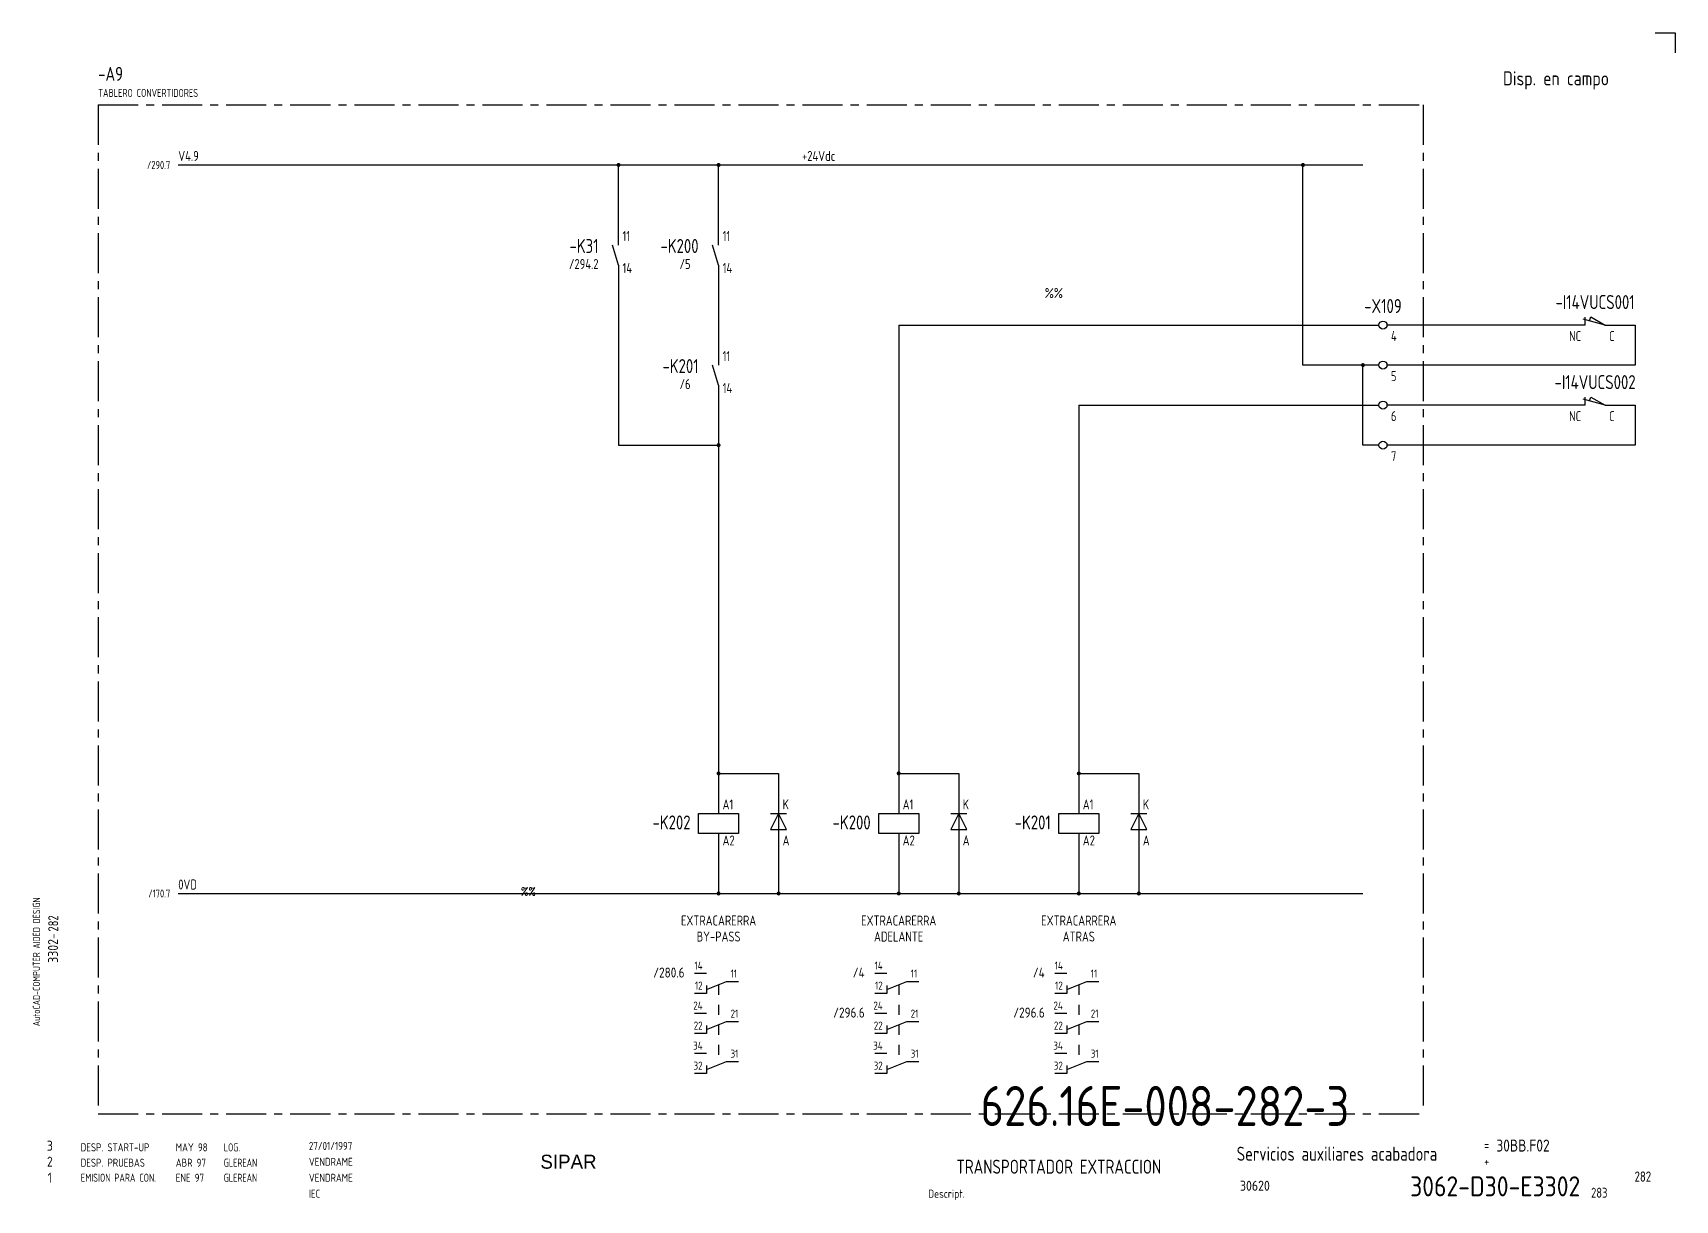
# Model space of a CAD drawing. Extents: x 10 to 420, y 5 to 297.
import ezdxf
from ezdxf.enums import TextEntityAlignment as Align

# ---------------------------------------------------------------- set-up
doc = ezdxf.new("R2010")
doc.units = 0
doc.header["$LTSCALE"] = 8
doc.header["$MEASUREMENT"] = 0
doc.linetypes.add('CENTER', pattern=[2, 1.25, -0.25, 0.25, -0.25])
doc.linetypes.add('HIDDEN1', pattern=[0.625, 0.3125, -0.3125])
doc.layers.get('0').update_dxf_attribs({"linetype": 'CONTINUOUS'})
doc.layers.add('CART', color=7, linetype='CONTINUOUS')
doc.styles.add('DIN', font='DIN', dxfattribs={"width": 0.85})
doc.styles.add('SIMPLEX', font='SIMPLEX', dxfattribs={"width": 0.9})
doc.styles.add('UNIV', font='UNIV')

# ---------------------------------------------------------------- blocks, each defined once
blk = doc.blocks.new('WB-FG100')
at = {"layer": 'CART', "color": 1}
for p, q in [((415, 297), (420, 297)), ((420, 297), (420, 292))]:
    blk.add_line(p, q, dxfattribs=at)
at = {"layer": 'CART', "color": 1, "style": 'DIN', "width": 0.8}
blk.add_text('AutoCAD-COMPUTER AIDED DESIGN', height=1.8, rotation=90, dxfattribs=at).set_placement((11.47, 48.84))
at = {"layer": 'CART', "color": 3, "style": 'DIN', "width": 0.8}
for s, p in [('=', (372.24, 17.91)), ('+', (372.24, 13.87))]:
    blk.add_text(s, height=2.5, dxfattribs=at).set_placement(p)
at = {"layer": 'CART', "color": 7, "style": 'DIN', "width": 0.9}
blk.add_attdef('FILE', text='', height=2.5, rotation=90, dxfattribs=at).set_placement((15.95, 68.38), align=Align.CENTER)
for tag, p in [('MOD-3', (13.92, 19)), ('MOD-2', (13.92, 15)), ('MOD-1', (13.92, 11)), ('NR.COMMESSA', (315, 9))]:
    blk.add_attdef(tag, text='', height=2.5, dxfattribs=at).set_placement(p, align=Align.MIDDLE)
at = {"layer": 'CART', "color": 7, "style": 'DIN'}
for tag, width, p in [('REV-3', 0.9, (21.66, 19)), ('DATA-3', 0.9, (45.37, 19)), ('NOME-3', 0.9, (57.37, 19)), ('REV-2', 0.9, (21.66, 15)), ('DATA-2', 0.9, (45.37, 15)), ('NOME-2', 0.9, (57.37, 15)), ('REV-1', 0.9, (21.66, 11)), ('DATA-1', 0.9, (45.37, 11)), ('NOME-1', 0.7, (57.37, 11))]:
    blk.add_attdef(tag, text='', height=2, dxfattribs=dict(at, width=width)).set_placement(p, align=Align.MIDDLE_LEFT)
at = {"layer": 'CART', "color": 7, "style": 'DIN', "width": 0.9}
for tag, p, height in [('DATA', (78.64, 17.94), 2), ('ESECUTORE', (78.64, 13.97), 2), ('CONTROLLORE', (78.64, 9.99), 2), ('SEGUE', (398.93, 5.65), 2.8), ('NORMA', (78.64, 6.01), 2)]:
    blk.add_attdef(tag, p, '', height=height, dxfattribs=at)
at = {"layer": 'CART', "color": 2, "style": 'DIN', "width": 0.9}
for tag, p in [('TITOLO-1/3', (266.5, 18.23)), ('TITOLO-1/2', (266.5, 15.73)), ('TITOLO-2/3', (266.5, 13.18)), ('TITOLO-2/2', (266.5, 10.68)), ('TITOLO-3/3', (266.5, 8.13))]:
    blk.add_attdef(tag, text='', height=3.5, dxfattribs=at).set_placement(p, align=Align.MIDDLE)
at = {"layer": 'CART', "color": 3, "style": 'DIN', "width": 0.9}
blk.add_attdef('ASSIEME', text='', height=3.5, dxfattribs=at).set_placement((334, 17), align=Align.MIDDLE)
at = {"layer": 'CART', "color": 3, "style": 'DIN', "width": 0.85}
for tag, p in [('=', (375.33, 16.63)), ('+', (375.33, 12.76))]:
    blk.add_attdef(tag, text='', height=3, dxfattribs=at).set_placement(p, align=Align.BOTTOM_LEFT)
at = {"layer": 'CART', "color": 3, "style": 'DIN', "width": 0.9}
blk.add_attdef('FOGLIO', text='', height=2.8, dxfattribs=at).set_placement((414.2, 9.56), align=Align.RIGHT)
at = {"layer": 'CART', "color": 2, "style": 'DIN', "width": 0.9}
blk.add_attdef('DISEGNO', text='', height=5, dxfattribs=at).set_placement((395.27, 6.35), align=Align.RIGHT)
at = {"layer": 'CART', "color": 1, "style": 'DIN', "width": 0.9}
blk.add_attdef('TIPOLOGIA', (233.37, 6), '', height=2, dxfattribs=at)
blk = doc.blocks.new('DESP')
at = {"linetype": 'Continuous', "style": 'DIN'}
for s, width, p in [('DESP. START-UP', 0.85, (21.62, 17.59)), ('MAY 98', 0.85, (45.38, 17.59)), ('LOG.', 0.7, (57.38, 17.59))]:
    blk.add_text(s, height=2, dxfattribs=dict(at, width=width)).set_placement(p)

msp = doc.modelspace()

# ---------------------------------------------------------------- linework, layer by layer
at = {"color": 3, "linetype": 'CENTER'}
for p, q in [((26, 279), (357, 279)), ((26, 279), (26, 27)), ((357, 279), (357, 27)), ((26, 27), (357, 27))]:
    msp.add_line(p, q, dxfattribs=at)
for p, q in [((46, 264), (342, 264)), ((327, 214), (327, 264)), ((156, 239), (154.5, 244)), ((181, 239), (179.5, 244)), ((181, 239), (181, 214)), ((397.5, 224), (397.5, 226)), ((398.64, 225.06), (398.91, 226.02)), ((398.91, 226.02), (402.5, 224)), ((226, 224), (226, 102)), ((226, 224), (346, 224)), ((397.5, 224), (348, 224)), ((402.5, 224), (397, 225.5)), ((402.5, 224), (410, 224)), ((410, 224), (410, 214)), ((181, 209), (179.5, 214)), ((346, 214), (327, 214)), ((410, 214), (348, 214)), ((181, 209), (181, 102)), ((402.5, 204), (397, 205.5)), ((397.5, 204), (397.5, 206)), ((398.64, 205.06), (398.91, 206.02)), ((398.91, 206.02), (402.5, 204)), ((271, 204), (271, 102)), ((271, 204), (346, 204)), ((397.5, 204), (348, 204)), ((402.5, 204), (410, 204)), ((410, 204), (410, 194)), ((410, 194), (348, 194)), ((196, 112), (196, 82)), ((241, 112), (241, 82)), ((286, 112), (286, 82)), ((194, 102), (198, 102)), ((196, 102), (194, 98)), ((198, 98), (196, 102)), ((239, 102), (243, 102)), ((241, 102), (239, 98)), ((243, 98), (241, 102)), ((284, 102), (288, 102)), ((286, 102), (284, 98)), ((288, 98), (286, 102)), ((181, 97), (181, 82)), ((194, 98), (198, 98)), ((226, 97), (226, 82)), ((239, 98), (243, 98)), ((271, 97), (271, 82)), ((284, 98), (288, 98)), ((46, 82), (342, 82)), ((178, 62), (175, 62)), ((223, 62), (220, 62)), ((268, 62), (265, 62)), ((178, 58), (183, 60)), ((178, 59), (178, 57)), ((183, 60), (186, 60)), ((223, 58), (228, 60)), ((223, 59), (223, 57)), ((228, 60), (231, 60)), ((268, 58), (273, 60)), ((268, 59), (268, 57)), ((273, 60), (276, 60)), ((178, 57), (175, 57)), ((223, 57), (220, 57)), ((268, 57), (265, 57)), ((178, 52), (175, 52)), ((178, 48), (183, 50)), ((183, 50), (186, 50)), ((223, 52), (220, 52)), ((223, 48), (228, 50)), ((228, 50), (231, 50)), ((268, 52), (265, 52)), ((268, 48), (273, 50)), ((273, 50), (276, 50)), ((178, 47), (175, 47)), ((178, 49), (178, 47)), ((223, 47), (220, 47)), ((223, 49), (223, 47)), ((268, 47), (265, 47)), ((268, 49), (268, 47)), ((178, 42), (175, 42)), ((223, 42), (220, 42)), ((268, 42), (265, 42)), ((178, 37), (175, 37)), ((178, 38), (183, 40)), ((178, 39), (178, 37)), ((183, 40), (186, 40)), ((223, 37), (220, 37)), ((223, 38), (228, 40)), ((223, 39), (223, 37)), ((228, 40), (231, 40)), ((268, 37), (265, 37)), ((268, 38), (273, 40)), ((268, 39), (268, 37)), ((273, 40), (276, 40))]:
    msp.add_line(p, q)
at = {"linetype": 'Continuous'}
for p, q in [((156, 244), (156, 264)), ((181, 244), (181, 264)), ((156, 239), (156, 194)), ((156, 194), (181, 194)), ((181, 112), (196, 112)), ((226, 112), (241, 112)), ((271, 112), (286, 112)), ((176, 102), (186, 102)), ((176, 97), (176, 102)), ((186, 102), (186, 97)), ((221, 102), (231, 102)), ((221, 97), (221, 102)), ((231, 102), (231, 97)), ((266, 102), (276, 102)), ((266, 97), (266, 102)), ((276, 102), (276, 97)), ((186, 97), (176, 97)), ((231, 97), (221, 97)), ((276, 97), (266, 97))]:
    msp.add_line(p, q, dxfattribs=at)
at = {"color": 7}
for p, q in [((342, 194), (342, 214)), ((346, 194), (342, 194))]:
    msp.add_line(p, q, dxfattribs=at)
at = {"linetype": 'HIDDEN1'}
for p, q in [((181, 59.2), (181, 39.2)), ((226, 59.2), (226, 39.2)), ((271, 59.2), (271, 39.2))]:
    msp.add_line(p, q, dxfattribs=at)
at = {"linetype": 'Continuous', "const_width": 0.5}
for points in [[(155.75, 264, 1), (156.25, 264, 1)], [(180.75, 264, 1), (181.25, 264, 1)], [(180.75, 194, 1), (181.25, 194, 1)], [(180.75, 112, 1), (181.25, 112, 1)], [(225.75, 112, 1), (226.25, 112, 1)], [(270.75, 112, 1), (271.25, 112, 1)], [(195.75, 82, 1), (196.25, 82, 1)], [(240.75, 82, 1), (241.25, 82, 1)], [(285.75, 82, 1), (286.25, 82, 1)]]:
    msp.add_lwpolyline(points, format="xyb", close=True, dxfattribs=at)
at = {"const_width": 0.5}
for points in [[(326.75, 264, 1), (327.25, 264, 1)], [(180.75, 82, 1), (181.25, 82, 1)], [(225.75, 82, 1), (226.25, 82, 1)], [(270.75, 82, 1), (271.25, 82, 1)]]:
    msp.add_lwpolyline(points, format="xyb", close=True, dxfattribs=at)
at = {"color": 7, "const_width": 0.5}
msp.add_lwpolyline([(341.75, 214, 1), (342.25, 214, 1)], format="xyb", close=True, dxfattribs=at)
for centre in [(347, 224), (347, 214), (347, 204), (347, 194)]:
    msp.add_circle(centre, 1)

# ---------------------------------------------------------------- block references
at = {"linetype": 'Continuous'}
msp.add_blockref('DESP', (0, 0), dxfattribs=at)
at = {"layer": 'CART'}
ref = msp.add_blockref('WB-FG100', (0, 0), dxfattribs=at)
ref.add_attrib('TIPOLOGIA', 'Descript.', (233.37, 6), dxfattribs={"color": 1, "height": 2, "style": 'DIN', "width": 0.9})
ref.add_attrib('ASSIEME', 'Servicios auxiliares acabadora', dxfattribs={"color": 3, "height": 3.5, "style": 'DIN', "width": 0.8}).set_placement((335.5, 17), align=Align.MIDDLE)
ref.add_attrib('=', '30BB.F02', dxfattribs={"color": 3, "height": 3, "style": 'DIN', "width": 0.85}).set_placement((375.33, 16.63), align=Align.BOTTOM_LEFT)
ref.add_attrib('NR.COMMESSA', '30620', dxfattribs={"color": 7, "height": 2.5, "style": 'DIN', "width": 0.9}).set_placement((315, 9), align=Align.MIDDLE)
ref.add_attrib('DISEGNO', '3062-D30-E3302', dxfattribs={"color": 2, "height": 5, "style": 'DIN', "width": 0.9}).set_placement((396.29, 6.35), align=Align.RIGHT)
ref.add_attrib('DATA', '27/01/1997', (78.64, 17.94), dxfattribs={"color": 7, "height": 2, "style": 'DIN', "width": 0.85})
ref.add_attrib('ESECUTORE', 'VENDRAME', (78.64, 13.97), dxfattribs={"color": 7, "height": 2, "style": 'DIN', "width": 0.85})
ref.add_attrib('CONTROLLORE', 'VENDRAME', (78.64, 9.99), dxfattribs={"color": 7, "height": 2, "style": 'DIN', "width": 0.85})
ref.add_attrib('NORMA', 'IEC', (78.64, 6.01), dxfattribs={"color": 7, "height": 2, "style": 'DIN', "width": 0.85})
ref.add_attrib('MOD-1', '1', dxfattribs={"color": 7, "height": 2.5, "style": 'DIN', "width": 0.9}).set_placement((13.92, 11), align=Align.MIDDLE)
ref.add_attrib('REV-1', 'EMISION PARA CON.', dxfattribs={"color": 7, "height": 2, "style": 'DIN', "width": 0.8}).set_placement((21.66, 11), align=Align.MIDDLE_LEFT)
ref.add_attrib('DATA-1', 'ENE 97', dxfattribs={"color": 7, "height": 2, "style": 'DIN', "width": 0.85}).set_placement((45.37, 11), align=Align.MIDDLE_LEFT)
ref.add_attrib('NOME-1', 'GLEREAN', dxfattribs={"color": 7, "height": 2, "style": 'DIN', "width": 0.7}).set_placement((57.37, 11), align=Align.MIDDLE_LEFT)
ref.add_attrib('MOD-2', '2', dxfattribs={"color": 7, "height": 2.5, "style": 'DIN', "width": 0.9}).set_placement((13.92, 15), align=Align.MIDDLE)
ref.add_attrib('MOD-3', '3', dxfattribs={"color": 7, "height": 2.5, "style": 'DIN', "width": 0.9}).set_placement((13.92, 19), align=Align.MIDDLE)
ref.add_attrib('FILE', '3302-', dxfattribs={"color": 7, "height": 2.5, "rotation": 90, "style": 'DIN', "width": 0.9}).set_placement((15.95, 68.38), align=Align.CENTER)

# ---------------------------------------------------------------- texts
at = {"color": 3, "style": 'DIN'}
for s, width, p in [('-A9', 0.8, (26, 285)), ('Disp. en campo', 0.85, (377, 283.89))]:
    msp.add_text(s, height=3.5, dxfattribs=dict(at, width=width)).set_placement(p)
at = {"style": 'DIN'}
for s, height, width, p in [('TABLERO CONVERTIDORES', 2, 0.8, (26, 281)), ('V4.9', 2.5, 0.8, (46, 265)), ('11', 2.5, 0.8, (157, 245)), ('11', 2.5, 0.8, (182, 245)), ('14', 2.5, 0.8, (157, 237)), ('14', 2.5, 0.8, (182, 237)), ('%%', 2.5, 0.85, (262.5, 230.75)), ('4', 2.5, 0.8, (349, 220)), ('11', 2.5, 0.8, (182, 215)), ('14', 2.5, 0.8, (182, 207)), ('5', 2.5, 0.8, (349, 210)), ('6', 2.5, 0.8, (349, 200)), ('7', 2.5, 0.8, (349, 190)), ('A1', 2.5, 0.8, (182, 103)), ('K', 2.5, 0.8, (197, 103)), ('A1', 2.5, 0.8, (227, 103)), ('K', 2.5, 0.8, (242, 103)), ('A1', 2.5, 0.8, (272, 103)), ('K', 2.5, 0.8, (287, 103)), ('A2', 2.5, 0.8, (182, 94)), ('A', 2.5, 0.8, (197, 94)), ('A2', 2.5, 0.8, (227, 94)), ('A', 2.5, 0.8, (242, 94)), ('A2', 2.5, 0.8, (272, 94)), ('A', 2.5, 0.8, (287, 94)), ('0VD', 2.5, 0.8, (46, 83)), ('11', 2, 0.85, (184, 61)), ('11', 2, 0.85, (229, 61)), ('11', 2, 0.85, (274, 61)), ('21', 2, 0.85, (184, 51)), ('21', 2, 0.85, (229, 51)), ('21', 2, 0.85, (274, 51)), ('31', 2, 0.85, (184, 41)), ('31', 2, 0.85, (229, 41)), ('31', 2, 0.85, (274, 41)), ('283', 2.5, 0.8, (399, 6))]:
    msp.add_text(s, height=height, dxfattribs=dict(at, width=width)).set_placement(p)
at = {"style": 'DIN', "width": 0.8}
for s, p in [('+24Vdc', (206, 265)), ('EXTRACARERRA', (181, 74)), ('EXTRACARERRA', (226, 74)), ('EXTRACARRERA', (271, 74)), ('BY-PASS', (181, 70)), ('ADELANTE', (226, 70)), ('ATRAS', (271, 70))]:
    msp.add_text(s, height=2.5, dxfattribs=at).set_placement(p, align=Align.CENTER)
at = {"style": 'DIN'}
for s, height, width, p in [('/290.7', 2, 0.8, (44, 263)), ('/294.2', 2.5, 0.8, (151, 238)), ('/5', 2.5, 0.8, (174, 238)), ('/6', 2.5, 0.8, (174, 208)), ('/170.7', 2, 0.8, (44, 81)), ('/280.6', 2.5, 0.85, (172.5, 61)), ('14', 2, 0.85, (177, 63)), ('/4', 2.5, 0.85, (217.5, 61)), ('14', 2, 0.85, (222, 63)), ('/4', 2.5, 0.85, (262.5, 61)), ('14', 2, 0.85, (267, 63)), ('12', 2, 0.85, (177, 58)), ('12', 2, 0.85, (222, 58)), ('12', 2, 0.85, (267, 58)), ('24', 2, 0.85, (177, 53)), ('/296.6', 2.5, 0.85, (217.5, 51)), ('24', 2, 0.85, (222, 53)), ('/296.6', 2.5, 0.85, (262.5, 51)), ('24', 2, 0.85, (267, 53)), ('22', 2, 0.85, (177, 48)), ('22', 2, 0.85, (222, 48)), ('22', 2, 0.85, (267, 48)), ('34', 2, 0.85, (177, 43)), ('34', 2, 0.85, (222, 43)), ('34', 2, 0.85, (267, 43)), ('32', 2, 0.85, (177, 38)), ('32', 2, 0.85, (222, 38)), ('32', 2, 0.85, (267, 38))]:
    msp.add_text(s, height=height, dxfattribs=dict(at, width=width)).set_placement(p, align=Align.RIGHT)
at = {"color": 3, "style": 'DIN', "width": 0.8}
for s, height, p in [('-K31', 3.5, (151, 242)), ('-K200', 3.5, (176, 242)), ('-K201', 3.5, (176, 212)), ('-K202', 3.5, (174, 98)), ('-K200', 3.5, (219, 98)), ('-K201', 3.5, (264, 98)), ('282', 2.56, (414, 10))]:
    msp.add_text(s, height=height, dxfattribs=at).set_placement(p, align=Align.RIGHT)
for s, p in [('-X109', (347, 227)), ('-I14VUCS001', (400, 228)), ('-I14VUCS002', (400, 208)), ('TRANSPORTADOR EXTRACCION', (266, 12))]:
    msp.add_text(s, height=3.5, dxfattribs=at).set_placement(p, align=Align.CENTER)
at = {"color": 1, "style": 'DIN', "width": 0.8}
for p in [(396.5, 220), (396.5, 200)]:
    msp.add_text('NC', height=2.5, dxfattribs=at).set_placement(p, align=Align.RIGHT)
for p in [(403.5, 220), (403.5, 200)]:
    msp.add_text('C', height=2.5, dxfattribs=at).set_placement(p)
at = {"color": 7, "linetype": 'Continuous', "style": 'SIMPLEX', "width": 0.9}
msp.add_text('%%', height=2, dxfattribs=at).set_placement((133.5, 82.5), align=Align.MIDDLE)
at = {"style": 'DIN', "width": 0.8}
msp.add_text('282', height=2.5, rotation=90, dxfattribs=at).set_placement((16, 72.5))
at = {"linetype": 'Continuous', "style": 'DIN'}
for s, width, p in [('DESP. PRUEBAS', 0.85, (21.62, 13.75)), ('ABR 97', 0.85, (45.38, 13.75)), ('GLEREAN', 0.7, (57.38, 13.75))]:
    msp.add_text(s, height=2, dxfattribs=dict(at, width=width)).set_placement(p)
at = {"color": 2, "insert": (246.47, 33.92), "char_height": 10, "width": 111.0411, "attachment_point": 1, "style": 'DIN'}
msp.add_mtext('626.16E-008-282-3', dxfattribs=at)
at = {"layer": 'CART', "color": 2, "linetype": 'Continuous', "style": 'UNIV'}
msp.add_text('SIPAR', height=3.5, dxfattribs=at).set_placement((143.5, 13.25), align=Align.CENTER)

doc.saveas('drawing.dxf')
